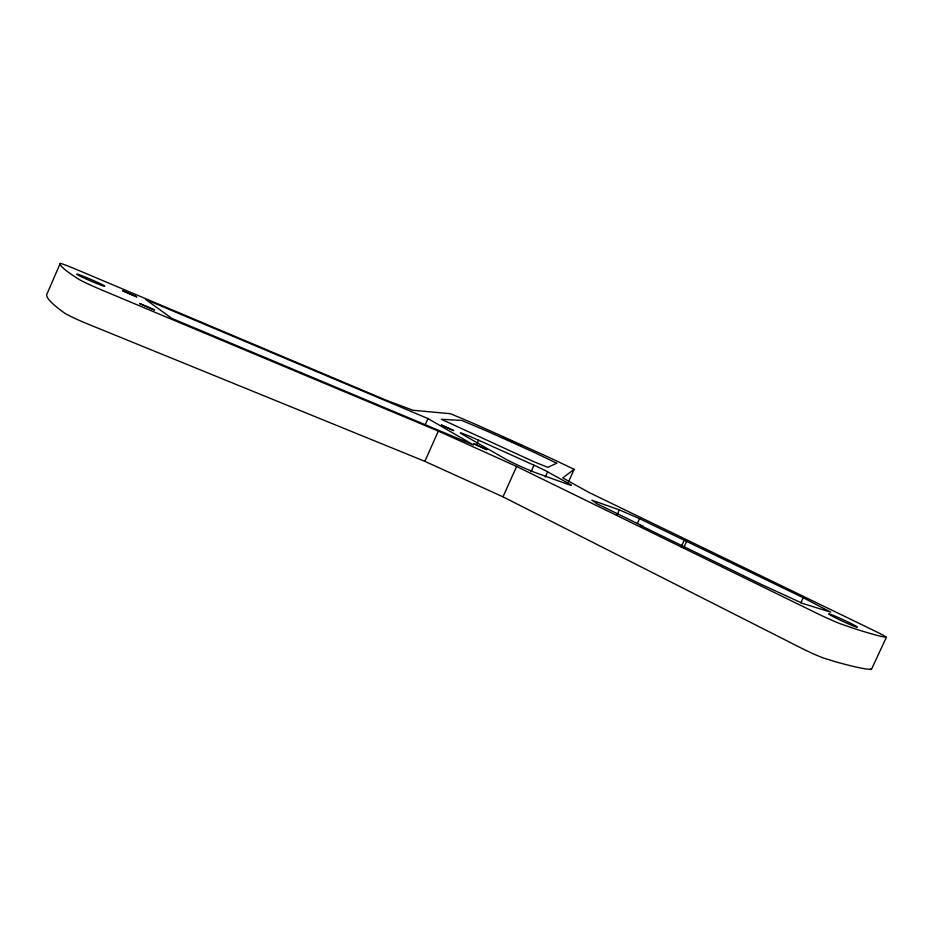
<?xml version="1.0" encoding="UTF-8"?>
<svg xmlns="http://www.w3.org/2000/svg" width="933" height="933" viewBox="0 0 933 933"><rect width="100%" height="100%" fill="white"/><g stroke="black" fill="none" stroke-linecap="round" stroke-linejoin="round"><path stroke-width="1.4" d="M574.145 469.357L562.692 477.894L588.991 492.449L875.947 631.524A22.135 1.108 24.9 0 1 886.35 637.367L871.399 669.451L866.524 669.043A457.741 31.909 24.1 0 1 835.676 661.789L824.131 658.278A23.43 1.808 25.2 0 1 803.476 649.205L502.992 496.834L424.865 461.357L87.422 323.856A22.602 1.656 23 0 1 65.03 313.348L62.896 311.867A457.741 31.909 24.1 0 1 46.65 294.781L60.213 263.409A21.027 0.991 23.3 0 1 76.658 269.555L385.714 400.012L412.864 410.24L450.557 413.727L472.623 423.022A458.278 22.427 24.1 0 1 554.155 459.782L574.145 469.357L568.232 482.466M425.051 425.121L427.955 418.567L145.793 299.528L171.824 318.398L473.498 444.959L427.955 418.567M424.865 461.357L438.335 431.093L516.614 466.477L819.501 614.59A23.453 1.271 24.9 0 0 840.166 623.722L851.537 627.641A458.278 22.427 24.1 0 0 881.673 636.528L886.35 637.367M476.845 444.061L478.582 440.189L533.979 465.205A18.124 0.828 24.2 0 1 547.659 471.841L569.48 483.982A18.695 0.886 24.2 0 1 568.78 484.635L536.358 472.973A19.336 0.945 24.2 0 1 520.346 466.267A19.336 0.945 24.2 0 1 505.686 459.118L461.707 433.927A18.054 0.828 24.1 0 1 478.582 440.189M502.992 496.834L516.614 466.477M531.075 471.678L533.979 465.205M545.315 477.043L547.659 471.841M617.063 514.899L619.349 509.85L639.548 518.666L803.185 597.703L830.743 612.153L803.115 603.616L761.27 584.396L640.248 525.302L643.047 526.259L597.05 503.808L591.907 500.205L619.349 509.85M637.262 523.693L639.548 518.666M681.195 546.866L684.181 540.324M683.726 547.706L686.7 541.187M800.771 602.94L803.185 597.703M438.335 431.093L101.954 290.07A22.637 1.166 23.3 0 1 79.48 279.667L77.276 278.314A458.278 22.427 24.1 0 1 59.969 263.677M870.641 668.646A22.1 1.574 25.2 0 1 871.399 669.451M441.449 425.051L453.543 430.521L441.449 425.051M556.709 463.211L547.869 467.363L534.154 461.847L441.309 419.267L461.835 420.456L485.801 430.591A399.499 19.36 24.1 0 1 534.959 452.75L556.709 463.211M154.318 309.919L139.612 303.517L154.318 309.919M136.591 296.822L122.69 290.758L136.591 296.822M486.781 449.624L473.999 443.851L486.781 449.624M521.419 445.694L502.747 437.274L521.419 445.694M834.615 617.389A15.814 0.816 24.9 0 0 857.322 627.244A15.814 0.816 24.9 0 0 837.193 617.028A15.814 0.816 24.9 0 0 834.615 617.389M82.594 277.334A15.243 0.746 23.3 0 0 104.694 286.244A15.243 0.746 23.3 0 0 84.996 276.961A15.243 0.746 23.3 0 0 82.594 277.334"/></g></svg>
